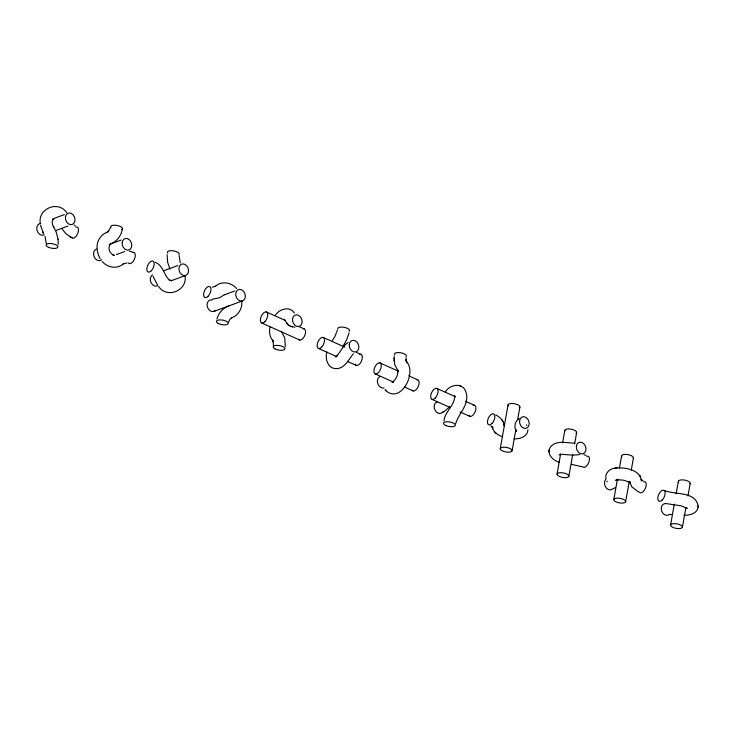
<?xml version="1.0" encoding="UTF-8"?>
<svg xmlns="http://www.w3.org/2000/svg" width="735" height="735" viewBox="0 0 735 735"><rect width="100%" height="100%" fill="white"/><g stroke="black" fill="none" stroke-linecap="round" stroke-linejoin="round"><path stroke-width="1.1" d="M97.048 248.292C96.542 241.392 100.732 234.281 107.466 232.186L106.869 232.517L108.633 231.194L108.146 231.681L110.333 227.96M241.833 301.754C242.329 308.663 238.149 315.774 231.406 317.887L232.04 317.538L229.991 319.229L228.548 322.059M46.259 243.506L45.028 236.247M58.221 244.562L58.056 239.178M167.102 254.622L167.653 262.367L169.978 269.056M179.083 255.596L180.286 262.864M273.383 345.294L273.108 340.948L273.411 341.803L272.639 340.13L273.19 340.939C269.552 337.383 269.019 331.843 270.002 327.075M285.327 346.644L284.767 338.063L281.569 331.706M394.07 358.956L394.199 356.163M406.115 357.642L406.051 360.49L406.032 359.727L406.914 362.833L406.143 361.151C417.774 372.746 400.07 405.187 385.223 389.954M559.601 462.343C553.143 460.799 545.692 453.587 550.57 446.843C556.588 439.723 566.823 443.214 574.761 443.122M548.99 451.887L549.045 451.152M549.063 450.831L549.118 450.086M683.853 515.217C689.595 515.593 697.506 513.471 698.167 506.7M698.195 506.443C695.953 491.228 675.915 494.921 665.221 490.805M527.932 429.81C527.657 436.682 519.792 439.162 513.995 438.823M698.121 507.444L698.25 505.708M500.259 448.635L508.05 404.893M512.093 450.775A6.009 2.297 10.1 0 0 503.613 447.211A6.009 2.297 10.1 0 0 502.832 451.125A6.009 2.297 10.1 0 0 512.093 450.775L515.805 429.947M517.661 419.529L519.884 407.034M557.038 474.093L560.373 455.351M562.597 442.856L564.829 430.352M568.862 476.243A6.009 2.297 10.1 0 0 560.382 472.678A6.009 2.297 10.1 0 0 559.601 476.583A6.009 2.297 10.1 0 0 568.862 476.243L572.758 454.368M574.614 443.958L576.653 432.502M613.808 499.561L617.143 480.819M619.375 468.324L621.599 455.819M625.641 501.711A6.009 2.297 10.1 0 0 617.152 498.146A6.009 2.297 10.1 0 0 616.371 502.051A6.009 2.297 10.1 0 0 625.641 501.711L628.976 482.959M631.2 470.464L633.432 457.969M670.577 525.029L674.289 504.201M676.145 493.782L678.368 481.287M682.411 527.17A6.009 2.297 10.1 0 0 673.931 523.614A6.009 2.297 10.1 0 0 673.15 527.519A6.009 2.297 10.1 0 0 682.411 527.17L685.746 508.427M687.978 495.932L690.202 483.437M326.873 352.047C324.824 358.836 327.874 368.704 336.217 368.658C344.935 368.52 348.546 359.461 353.333 353.774M122.479 228.778C121.339 235.365 117.03 241.604 110.608 243.928M337.393 330.107L334.995 336.373L332.312 340.535M349.088 332.872L346.681 339.79L343.098 346.157M443.977 420.898C444.767 411.324 455.369 405.307 454.515 395.568L455.204 396.56M455.654 423.737C458.741 413.134 470.023 404.167 465.935 392.058C463.105 382.025 449.324 384.267 445.263 392.233M216.944 318.981C218.571 313.101 222.898 307.974 228.723 305.953M275.248 315.434C279.125 309.067 289.783 305.585 294.377 313.046M560.428 453.66L559.996 454.258M617.134 479.192L615.636 480.387L618.466 479.799L623.445 480.166L629.041 481.939L628.443 481.627L630.602 483.097L629.573 481.453M449.912 406.703L443.168 412.326M615.434 487.397L613.422 488.757M348.234 342.482C342.299 345.753 340.571 353.002 335.445 356.888L336.648 356.705M519.195 418.5L516.705 420.778L515.198 423.691L514.932 427.825L516.319 431.353L515.924 429.828M559.142 454.901L561.99 454.322L572.822 455.158L579.612 454.625M110.746 243.799L109.919 244.397L110.406 243.901C107.383 248.099 109.414 253.694 114.384 255.339L114.072 255.385M171.457 280.752L172.091 280.402L169.344 280.228L169.858 280.467C163.905 275.772 163.629 265.748 155.342 262.321M53.683 218.525L53.03 219.058L53.508 218.571C51.358 221.364 52.167 224.423 53.747 227.179L53.26 226.352L56.117 231.727L58.093 239.408M224.313 294.799L219.342 297.84L212.296 299.209M54.151 218.359L64.377 214.592M55.584 230.606L67.85 226.086M110.921 243.827L121.146 240.06M116.452 254.567L124.628 251.554M163.611 270.802L177.916 265.528M171.172 280.788L185.486 275.515A6.009 4.649 69.8 0 0 186.782 265.877A6.009 4.649 69.8 0 0 178.972 267.908A6.009 4.649 69.8 0 0 185.486 275.515M224.469 294.753L234.695 290.996M213.637 311.521L242.256 300.983A6.009 4.649 69.8 0 0 243.551 291.345A6.009 4.649 69.8 0 0 235.751 293.375A6.009 4.649 69.8 0 0 242.256 300.983M615.728 468.048C610.362 468.25 604.583 472.853 605.934 478.669M670.155 514.647L672.424 514.399M616.297 467.974C625.66 467.267 640.222 469.702 641.563 481.048L641.352 479.413L641.434 480.01M614.975 468.149L616.959 467.892M212.296 287.192L215.732 286.218L215.134 286.54C221.207 280.614 231.571 282.212 236.652 288.644M294.974 327.176L290.334 326.211L287.532 324.282M127.081 262.928L123.149 263.856L123.774 263.507C117.701 269.488 107.338 267.871 102.248 261.458M571.573 464.382L582.056 466.734M393.317 382.154L392.049 382.43C396.036 379.949 398.443 374.538 397.69 369.925L398.122 370.826M129.424 251.149L133.798 252.491M665.377 503.475L680.904 505.772L687.234 508.436L686.674 507.848M290.334 326.211L291.225 326.505M291.676 326.652L292.558 326.946M458.897 385.361L460.707 385.958M584.003 454.689L586.052 455.415M502.391 436.719C497.926 435.102 492.9 432.079 492.285 426.925M266.263 311.906L284.289 319.991M298.704 326.459L304.115 328.885M323.042 337.374L344.669 347.076M356.383 352.331L360.885 354.353M379.811 362.842L397.837 370.927M408.651 375.778L417.664 379.82M436.581 388.31L454.607 396.395M465.42 401.236L474.433 405.279M261.853 323.051L299.696 340.029M318.623 348.519L336.648 356.604M347.462 361.455L356.475 365.497M375.392 373.986L393.418 382.071M404.232 386.922L413.245 390.965M432.171 399.454L450.188 407.539M460.101 411.986L470.014 416.433M638.513 491.954L631.852 486.901L629.61 481.747M61.74 228.53L66.058 233.84L72.012 237.864M69.944 236.789L70.431 237.047M495.757 414.935C499.947 417.103 504.072 420.889 504.219 425.914L503.925 423.7M503.944 424.205L504.532 424.582M642.923 480.699L641.196 479.339M490.833 425.942L493.01 428.009L492.275 426.686M74.244 225.039L75.319 225.948M494.784 432.116L496.263 433.466M284.969 320.221L284.179 319.293L288.267 324.98M286.485 323.281L287.21 323.97M158.641 286.494C167.065 299.108 187.691 290.555 185.055 275.708M66.71 212.663C58.313 200.058 37.65 208.547 40.278 223.403M397.92 370.596L394.732 364.716L394.052 358.285M385.186 389.89L385.783 390.781M501.775 419.611L502.345 420.475M502.492 420.677L503.089 421.578M153.009 276.296L157.566 285.079M639.597 475.279L640.047 476.004M640.157 476.17L640.635 476.923M42.694 231.957L43.567 233.436L40.48 225.186M100.144 258.591L98.508 255.33L97.195 250.075M42.759 232.067L43.668 233.629M526.471 424.885L526.784 425.464M606.908 481.131L607.266 481.82M503.705 424.021L504.1 425.05M641.352 479.413L641.49 480.479M394.089 360.279L394.107 361.041M669.466 514.316A6.009 4.649 69.8 0 1 661.776 511.266A6.009 4.649 69.8 0 1 665.267 503.64M678.681 482.27A6.009 2.297 10.1 0 1 684.12 480.001A6.009 2.297 10.1 0 1 689.99 483.86M643.52 481.783A6.009 3.041 -65.8 0 1 645.468 488.159A6.009 3.041 -65.8 0 1 639.303 492.018M612.76 488.775A6.009 4.649 69.8 0 1 605.925 487.489A6.009 4.649 69.8 0 1 605.851 479.293M621.902 456.802A6.009 2.297 10.1 0 1 627.35 454.542A6.009 2.297 10.1 0 1 633.221 458.392M586.741 456.316A6.009 3.041 -65.8 0 1 588.717 462.637A6.009 3.041 -65.8 0 1 582.57 466.615M564.857 430.839A6.009 2.297 10.1 0 1 571.747 429.286A6.009 2.297 10.1 0 1 576.038 433.283M508.363 405.876A6.009 2.297 10.1 0 1 514.371 403.699A6.009 2.297 10.1 0 1 519.268 407.815M442.994 411.683A6.009 4.649 69.8 0 1 435.212 410.479A6.009 4.649 69.8 0 1 437.252 401.889M473.202 405.389A6.009 3.041 -65.8 0 1 475.168 411.701A6.009 3.041 -65.8 0 1 469.022 415.688M394.814 354.941A6.009 2.297 10.1 0 1 400.253 352.681A6.009 2.297 10.1 0 1 406.133 356.53M384.047 387.896A6.009 4.649 69.8 0 1 377.744 383.459A6.009 4.649 69.8 0 1 380.381 376.449M417.048 379.774A6.009 3.041 -65.8 0 1 418.178 386.729A6.009 3.041 -65.8 0 1 412.252 390.221M337.788 329.023A6.009 2.297 10.1 0 1 344.559 327.397A6.009 2.297 10.1 0 1 348.978 331.393M359.654 354.454A6.009 3.041 -65.8 0 1 361.381 361.335A6.009 3.041 -65.8 0 1 355.17 364.064M303.509 328.839A6.009 3.041 -65.8 0 1 304.639 335.803A6.009 3.041 -65.8 0 1 298.704 339.285M215.281 310.583A6.009 4.649 69.8 0 1 207.408 306.991A6.009 4.649 69.8 0 1 212.002 300.018M167.764 253.125A6.009 2.297 10.1 0 1 173.056 250.8A6.009 2.297 10.1 0 1 179.064 254.632M157.74 285.704A6.009 4.649 69.8 0 1 151.061 282.617A6.009 4.649 69.8 0 1 152.512 274.918M110.948 227.611A6.009 2.297 10.1 0 1 116.966 225.434A6.009 2.297 10.1 0 1 121.854 229.55M133.191 252.445A6.009 3.041 -65.8 0 1 134.321 259.4A6.009 3.041 -65.8 0 1 128.386 262.891M101.733 259.657A6.009 4.649 69.8 0 1 94.052 256.607A6.009 4.649 69.8 0 1 97.544 248.981M75.788 227.124A6.009 3.041 -65.9 0 1 77.735 233.5A6.009 3.041 -65.9 0 1 71.58 237.359M44.192 234.768A6.009 4.649 69.8 0 1 37.081 230.56A6.009 4.649 69.8 0 1 40.765 223.513M52.801 219.453L52.562 220.068L52.828 219.471M109.653 244.718L109.405 245.315L109.69 244.764M393.611 381.382L393.041 381.906L393.583 381.437M336.979 355.832L336.455 356.282L336.979 355.832M618.227 479.78L616.729 479.973L618.227 479.78M113.282 255.082L112.749 254.852L113.273 255.1M630.18 482.757L629.619 481.866L630.18 482.757M397.966 371.745L397.929 371.083L397.966 371.745M454.735 397.442L454.717 396.771L454.735 397.442M662.162 500.076A6.009 3.041 -65.8 0 0 664.275 490.466A6.009 3.041 -65.8 0 0 657.963 496.685A6.009 3.041 -65.8 0 0 662.162 500.076M576.369 446.283A6.009 4.649 69.8 0 0 582.993 453.752A6.009 4.649 69.8 0 0 584.114 444.05A6.009 4.649 69.8 0 0 576.369 446.283M491.926 423.599A6.009 3.041 -65.8 0 0 493.902 414.035A6.009 3.041 -65.8 0 0 487.617 420.402A6.009 3.041 -65.8 0 0 491.926 423.599M519.608 420.705A6.009 4.649 69.8 0 0 526.122 428.312A6.009 4.649 69.8 0 0 527.418 418.674A6.009 4.649 69.8 0 0 519.608 420.705M446.053 425.657A6.009 2.297 10.1 0 0 455.323 425.308A6.009 2.297 10.1 0 0 446.834 421.743A6.009 2.297 10.1 0 0 446.053 425.657M435.148 398.131A6.009 3.041 -65.8 0 0 437.132 388.567A6.009 3.041 -65.8 0 0 430.848 394.934A6.009 3.041 -65.8 0 0 435.148 398.131M378.378 372.673A6.009 3.041 -65.8 0 0 380.353 363.099A6.009 3.041 -65.8 0 0 374.078 369.466A6.009 3.041 -65.8 0 0 378.378 372.673M349.281 344.421A6.009 4.649 69.8 0 0 355.896 351.881A6.009 4.649 69.8 0 0 357.026 342.188A6.009 4.649 69.8 0 0 349.281 344.421M321.608 347.205A6.009 3.041 -65.8 0 0 323.584 337.631A6.009 3.041 -65.8 0 0 317.3 343.998A6.009 3.041 -65.8 0 0 321.608 347.205M274.908 348.859A6.009 2.297 10.1 0 0 284.822 349.3A6.009 2.297 10.1 0 0 277.527 345.358A6.009 2.297 10.1 0 0 274.908 348.859M292.521 318.843A6.009 4.649 69.8 0 0 299.035 326.441A6.009 4.649 69.8 0 0 300.33 316.813A6.009 4.649 69.8 0 0 292.521 318.843M264.83 321.737A6.009 3.041 -65.8 0 0 266.814 312.173A6.009 3.041 -65.8 0 0 260.53 318.54A6.009 3.041 -65.8 0 0 264.83 321.737M218.139 323.4A6.009 2.297 10.1 0 0 228.052 323.832A6.009 2.297 10.1 0 0 220.757 319.89A6.009 2.297 10.1 0 0 218.139 323.4M207.987 296.343A6.009 3.041 -65.8 0 0 210.091 286.742A6.009 3.041 -65.8 0 0 203.779 292.953A6.009 3.041 -65.8 0 0 207.987 296.343M151.281 270.802A6.009 3.041 -65.8 0 0 153.266 261.237A6.009 3.041 -65.8 0 0 146.982 267.604A6.009 3.041 -65.8 0 0 151.281 270.802M122.203 242.44A6.009 4.649 69.8 0 0 128.717 250.047A6.009 4.649 69.8 0 0 130.012 240.409A6.009 4.649 69.8 0 0 122.203 242.44M48.648 247.392A6.009 2.297 10.1 0 0 57.909 247.052A6.009 2.297 10.1 0 0 49.429 243.487A6.009 2.297 10.1 0 0 48.648 247.392M65.433 216.972A6.009 4.649 69.8 0 0 71.938 224.579A6.009 4.649 69.8 0 0 73.234 214.951A6.009 4.649 69.8 0 0 65.433 216.972"/></g></svg>
